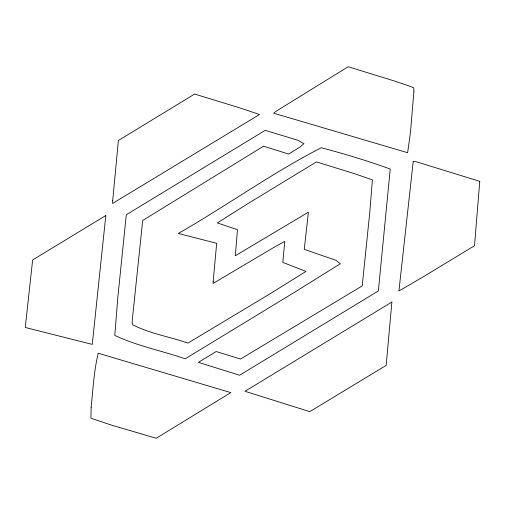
<?xml version="1.0" encoding="UTF-8"?>
<svg xmlns="http://www.w3.org/2000/svg" width="505" height="505" viewBox="0 0 505 505"><rect width="100%" height="100%" fill="white"/><g stroke="black" fill="none" stroke-linecap="round" stroke-linejoin="round"><path stroke-width="0.76" d="M213.142 281.702L213.11 283.438L274.082 247.28L284.782 241.377L282.794 262.385L305.973 271.4L270.188 293.702L187.967 343.091C169.775 336.759 150.124 333.704 132.91 324.879L132.089 322.758L132.556 317.456L142.688 220.464L263.572 146.191L288.658 154.05L299.983 147.031L303.941 143.729L298.083 140.346L265.239 130.328L126.294 214.739L117.854 297.079L114.799 335.408C137.152 346.007 161.897 350.735 185.209 358.796L294.245 292.471L340.326 263.749L336.033 260.34L304.25 249.344L308.422 212.163L235.343 255.738L237.47 229.693L217.377 222.932L247.355 203.951L316.446 161.909L354.983 173.821L372.412 179.894L369.729 212.889L362.205 285.912L240.5 359.023L216.191 351.524L198.383 362.337L239.604 375.247L378.371 290.937L390.232 169.061C367.659 160.811 344.543 153.855 321.294 147.75C271.924 173.038 226.467 205.933 178.316 233.461L216.677 243.315L213.142 281.702M112.703 200.479L112.615 203.427L259.501 114.509L239.256 107.716L194.614 94.044L118.391 140.51L112.703 200.479M91.134 407.428L90.932 418.216L111.618 425.159L156.26 438.252L230.848 392.606L98.222 353.235C93.917 370.935 93.027 389.342 91.134 407.428M413.923 91.134L410.489 132.272L407.63 152.718L273.653 113.177L276.292 111.119L348.166 66.748L393.073 80.585L410.855 86.576L413.803 87.914L413.923 91.134M479.75 181.333L474.511 245.72L422.212 277.447L398.925 290.994L413.229 161.36L416.354 161.796L479.75 181.333M391.88 302.034L386.173 365.393L309.792 411.632L244.982 391.287L391.88 302.034M105.823 215.502L92.251 344.397L25.25 327.48L32.642 259.961L105.823 215.502"/></g></svg>
